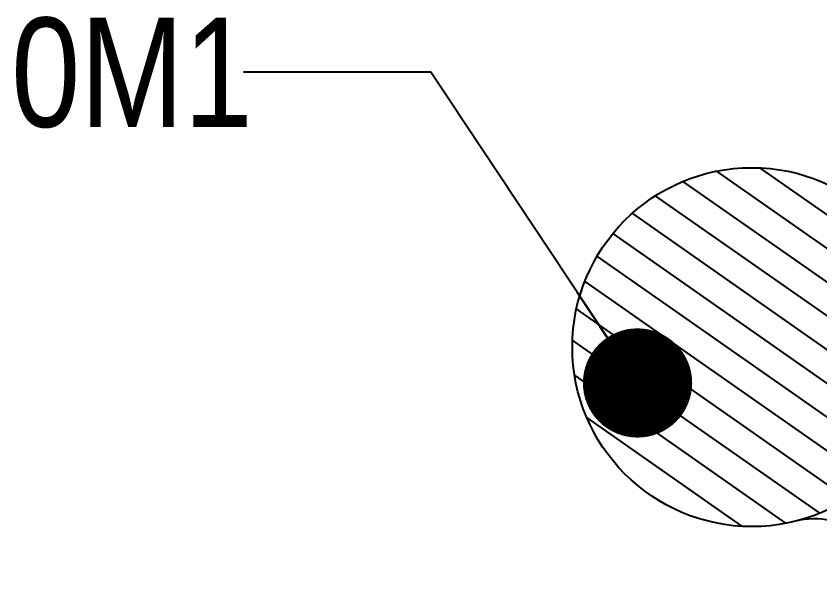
# Model space of a CAD drawing. Header units: millimetres. Extents: x 0 to 594, y 0 to 420.
# Drawn here: x 403.41 to 429.15, y 167.13 to 185.74 of the extents above; entities that cross this region are included whole.
import ezdxf

# ---------------------------------------------------------------- set-up
doc = ezdxf.new("R2010")
doc.units = ezdxf.units.MM
doc.header["$LTSCALE"] = 32.67
doc.layers.get('0').update_dxf_attribs({"linetype": 'CONTINUOUS'})
doc.layers.add('NOTE', color=7, linetype='CONTINUOUS')
doc.styles.get("Standard").update_dxf_attribs({"font": 'txt', "width": 0.85})
doc.styles.add('TEXTSTYLE_2', font='txt', dxfattribs={"width": 0.85})
doc.dimstyles.get("Standard").update_dxf_attribs({"dimtxt": 3.5, "dimasz": 3.5, "dimexe": 1.5, "dimexo": 1, "dimtad": 1, "dimtxsty": 'STANDARD', "dimblk": '_FILLED', "dimblk1": '_FILLED', "dimblk2": '_FILLED', "dimcen": 0.09, "dimadec": 0, "dimazin": 0, "dimtol": 1, "dimtp": 0.01, "dimtm": 0.01, "dimtfac": 1, "dimtofl": 0, "dimtmove": 0, "dimatfit": 3, "dimldrblk": '_FILLED', "dimfxl": 1, "dimtolj": 1, "dimarcsym": 0})

# ---------------------------------------------------------------- blocks, each defined once
blk = doc.blocks.new('_FILLED')
at = {"color": 0, "linetype": 'BYBLOCK'}
blk.add_solid([(0, 0), (-1, 0.2143), (-1, -0.2143)], dxfattribs=at)

msp = doc.modelspace()

# ---------------------------------------------------------------- linework, layer by layer
at = {"color": 2, "linetype": 'CONTINUOUS'}
for p, q in [((432.633, 176.014), (425.855, 180.76)), ((432.268, 177.35), (427.259, 180.857)), ((432.701, 174.886), (424.784, 180.429)), ((432.574, 173.895), (423.899, 179.969)), ((432.3, 173.006), (423.157, 179.409)), ((431.903, 172.204), (422.536, 178.763)), ((431.392, 171.482), (422.028, 178.038)), ((430.768, 170.838), (421.634, 177.234)), ((430.022, 170.28), (421.364, 176.343)), ((429.133, 169.822), (421.241, 175.349)), ((428.058, 169.495), (421.314, 174.217)), ((426.638, 169.409), (421.687, 172.876))]:
    msp.add_line(p, q, dxfattribs=at)
at = {"color": 7, "linetype": 'CONTINUOUS'}
msp.add_circle((426.971, 175.131), 5.75, dxfattribs=at)
msp.add_arc((428.971, 167.127), 2.5, 0, 104.0297, dxfattribs=at)

# ---------------------------------------------------------------- texts
at = {"layer": 'NOTE', "color": 2, "linetype": 'CONTINUOUS', "insert": (403.251, 185.687), "char_height": 3.5, "width": 11.15625, "attachment_point": 1, "line_spacing_factor": 0.9, "style": 'TEXTSTYLE_2'}
msp.add_mtext('0M1', dxfattribs=at)

# ---------------------------------------------------------------- leaders
at = {"layer": 'NOTE', "color": 2, "linetype": 'CONTINUOUS'}
msp.add_leader([(423.309, 173.983), (416.689, 183.937), (410.689, 183.937)], dimstyle='STANDARD', override={"dimtad": 0, "dimldrblk": 'DOT'}, dxfattribs=at)

doc.saveas('drawing.dxf')
